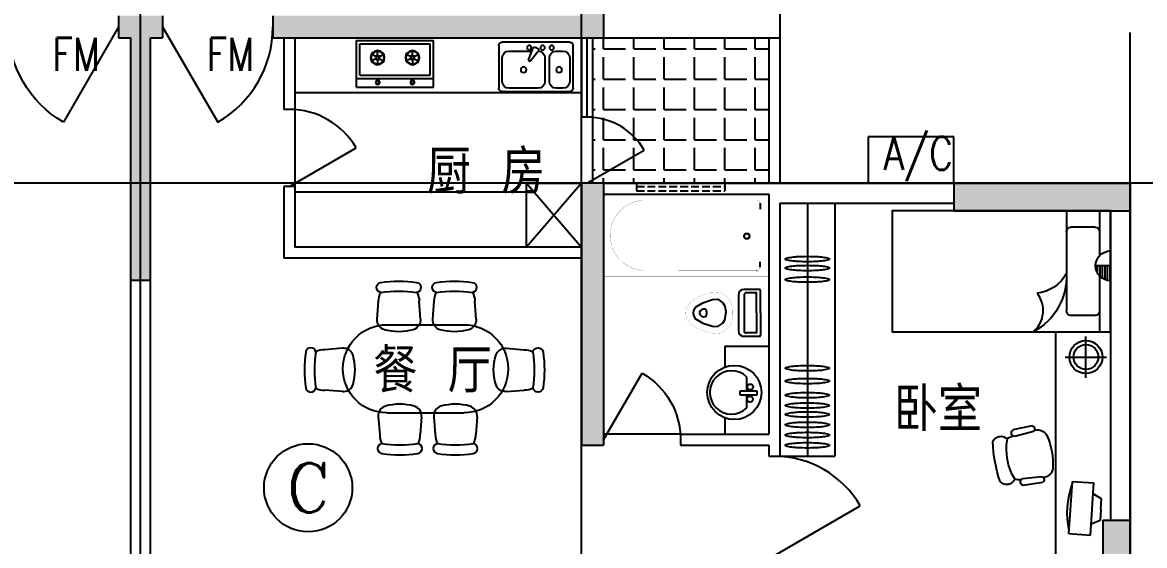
# Model space of a CAD drawing. Header units: millimetres. Extents: x 1460 to 36657, y 698 to 48137.
# Drawn here: x 15334 to 25516, y 23776 to 28527 of the extents above; entities that cross this region are included whole.
import ezdxf
from ezdxf.enums import TextEntityAlignment as Align

# ---------------------------------------------------------------- set-up
doc = ezdxf.new("R2010")
doc.units = ezdxf.units.MM
doc.linetypes.add('DASH', pattern=[0.35, 0.25, -0.1])
doc.linetypes.add('DOTE', pattern=[2.42, 2, -0.2, 0.02, -0.2])
for name, color, linetype in [('AXIS', 3, 'Continuous'), ('AXIS_TEXT', 7, 'Continuous'), ('DOTE', 1, 'DOTE'), ('F', 12, 'Continuous'), ('MC', 4, 'Continuous'), ('SO', 9, 'Continuous'), ('WALL', 4, 'Continuous'), ('WINDOW', 5, 'Continuous')]:
    doc.layers.add(name, color=color, linetype=linetype)
doc.styles.add('ATT', font='TXT')
doc.styles.add('CHINA', font='romant', dxfattribs={"width": 0.8, "height": 150, "bigfont": 'fs64f'})
doc.styles.add('COMPLEX', font='COMPLEX')
doc.styles.add('DIM_FONT', font='SIMPLEX.shx', dxfattribs={"width": 0.8})
doc.styles.add('HZTXT', font='SIMPLEX', dxfattribs={"bigfont": 'HZTXT'})
doc.styles.add('SIMPLEX', font='SIMPLEX.SHX')
doc.styles.get("Standard").update_dxf_attribs({"font": 'arial.ttf'})

# ---------------------------------------------------------------- blocks, each defined once
blk = doc.blocks.new('_DBLK')
blk.add_line((-0.5, 0), (0, -0.866))
blk.add_arc((-0.5, 0), 1, 300, 0)
at = {"style": 'SIMPLEX', "flags": 9}
blk.add_attdef('A', text='', height=1, dxfattribs=at).set_placement((0, 1.5), align=Align.MIDDLE)
blk = doc.blocks.new('M_E25ESP')
at = {"color": 0, "linetype": 'ByBlock'}
for p, q in [((0, -307), (0, 307)), ((31, 338), (419, 338)), ((358, 307), (143, 307)), ((450, 307), (450, -307)), ((82, 245), (82, 40)), ((419, -20), (419, 245)), ((48, 2), (57, -12)), ((59, 31), (163, 70)), ((173, 53), (87, -18)), ((163, 70), (173, 53)), ((143, -82), (358, -82)), ((82, -184), (82, -245)), ((358, -123), (143, -123)), ((419, -245), (419, -184)), ((419, -338), (31, -338)), ((143, -307), (358, -307))]:
    blk.add_line(p, q, dxfattribs=at)
for centre, radius in [((251, 112), 25.6), ((51, 61), 20.5), ((51, -61), 20.5), ((51, -143), 20.5), ((251, -210), 25.6)]:
    blk.add_circle(centre, radius, dxfattribs=at)
for centre, radius, start, end in [((31, 307), 30.7, 90, 180), ((143, 245), 61.4, 90, 180), ((358, 245), 61.4, 0, 90), ((419, 307), 30.7, 0, 90), ((66, 12), 20.5, 110.5377, 210), ((74, -2), 20.5, 210, 309.4623), ((143, -20), 61.4, 180, 270), ((358, -20), 61.4, 270, 0), ((143, -184), 61.4, 90, 180), ((358, -184), 61.4, 0, 90), ((143, -245), 61.4, 180, 270), ((358, -245), 61.4, 270, 0), ((31, -307), 30.7, 180, 270), ((419, -307), 30.7, 270, 0)]:
    blk.add_arc(centre, radius, start, end, dxfattribs=at)
at = {"style": 'DIM_FONT', "width": 0.8, "flags": 9}
for tag in ['XSIZE', 'YSIZE']:
    blk.add_attdef(tag, (0, 0), '', height=0.5, dxfattribs=at)
blk = doc.blocks.new('12PSTG01')
at = {"color": 0, "linetype": 'ByBlock'}
for p, q in [((-4.996459, 8.562867), (-11.998837, 7.942727)), ((-4.996459, -8.562867), (-11.998837, -8.055343))]:
    blk.add_line(p, q, dxfattribs=at)
for centre, radius, start, end in [((28, 0), 48, 171.544527, 188.455473), ((-17.5, 6.763875), 2, 8.455473, 171.544527), ((31.956522, 0), 48, 171.544527, 188.455473), ((-11.998837, -0.056308), 7.999035, 90, 116.212212), ((-4.647836, 4.578088), 4, 16.10866, 95), ((-20.5, 0), 20.5, 343.89134, 16.10866), ((-17.5, -6.763875), 2, 188.455473, 351.544527), ((-11.998837, -0.056308), 7.999035, 243.61801, 270), ((-4.647836, -4.578088), 4, 265, 343.89134)]:
    blk.add_arc(centre, radius, start, end, dxfattribs=at)
at = {"color": 0, "linetype": 'ByBlock', "style": 'ATT'}
for tag, p, flags in [('ITEM', (-19.5, -17.5), 3), ('ROOM_NUMBER', (-19.5, -25.5), 1)]:
    blk.add_attdef(tag, p, '', height=6, dxfattribs=dict(at, flags=flags))
blk = doc.blocks.new('-CHAI2')
at = {"xscale": 23, "yscale": 23, "zscale": 23}
blk.add_blockref('12PSTG01', (458, 200), dxfattribs=at)
blk = doc.blocks.new('-KTH3')
at = {"layer": 'F'}
for p, q in [((331, 392), (-369, 392)), ((331, -408), (-369, -408))]:
    blk.add_line(p, q, dxfattribs=at)
for centre, start, end in [((-369, -8), 90, 270), ((331, -8), 270, 90)]:
    blk.add_arc(centre, 400, start, end, dxfattribs=at)
at = {"layer": 'F', "rotation": 270}
for p in [(-481, 787), (24, 787)]:
    blk.add_blockref('-CHAI2', p, dxfattribs=at)
at = {"layer": 'F'}
blk.add_blockref('-CHAI2', (-1095, -218), dxfattribs=at)
at = {"layer": 'F', "xscale": -1}
blk.add_blockref('-CHAI2', (1078, -218), dxfattribs=at)
at = {"layer": 'F', "xscale": -1, "rotation": 270}
for p in [(-490, -787), (14, -787)]:
    blk.add_blockref('-CHAI2', p, dxfattribs=at)
blk = doc.blocks.new('-KTH1')
at = {"layer": 'F'}
for p, q in [((-424, 700), (-424, 0)), ((0, 700), (-424, 700)), ((-394, 670), (-394, 30)), ((-110, 670), (-394, 670)), ((-110, 670), (-110, 30)), ((-80, 700), (-80, 0)), ((0, 700), (0, 0)), ((-277, 524), (-304, 570)), ((-258, 524), (-232, 570)), ((-287, 508), (-340, 508)), ((-277, 491), (-304, 445)), ((-258, 491), (-232, 445)), ((-249, 508), (-196, 508)), ((-277, 209), (-304, 255)), ((-258, 209), (-232, 255)), ((-287, 192), (-340, 192)), ((-277, 176), (-304, 130)), ((-258, 176), (-232, 130)), ((-249, 192), (-196, 192)), ((0, 0), (-424, 0)), ((-110, 30), (-394, 30))]:
    blk.add_line(p, q, dxfattribs=at)
for centre, radius in [((-268, 508), 63.8), ((-268, 508), 58.8), ((-268, 508), 18.8), ((-268, 508), 13.8), ((-44, 508), 18.8), ((-44, 508), 13.8), ((-268, 192), 63.8), ((-268, 192), 58.8), ((-268, 192), 18.8), ((-268, 192), 13.8), ((-44, 192), 18.8), ((-44, 192), 13.8)]:
    blk.add_circle(centre, radius, dxfattribs=at)
blk = doc.blocks.new('_AXISO')
blk.add_circle((0, 0), 0.5)
at = {"layer": 'AXIS_TEXT', "style": 'COMPLEX', "width": 1.041667}
blk.add_attdef('A', text='', height=0.56, dxfattribs=at).set_placement((-0.25, -0.28), (0.25, -0.28), align=Align.FIT)
blk = doc.blocks.new('_GCBLK')
at = {"linetype": 'DASH'}
for p, q in [((-0.5, -0.5), (-0.5, 0.5)), ((0.5, -0.5), (0.5, 0.5)), ((-0.5, 0.2), (0.5, 0.2)), ((-0.5, -0.2), (0.5, -0.2))]:
    blk.add_line(p, q, dxfattribs=at)
at = {"style": 'SIMPLEX', "flags": 9}
blk.add_attdef('A', text='', height=1, dxfattribs=at).set_placement((0, 1.5), align=Align.MIDDLE)
blk = doc.blocks.new('M_E33IEP')
at = {"linetype": 'Continuous'}
for p, q in [((135, 135), (135, 20)), ((44, -21), (44, 20)), ((44, 20), (194, 20)), ((194, 20), (194, -21)), ((194, -21), (44, -21)), ((135, -21), (135, -144))]:
    blk.add_line(p, q, dxfattribs=at)
for centre, radius in [((248, -5), 246), ((106, 56), 26.7), ((105, -55), 26.7)]:
    blk.add_circle(centre, radius, dxfattribs=at)
blk.add_arc((274, -5), 197, 225.2527, 134.7473, dxfattribs=at)
at = {"style": 'DIM_FONT', "width": 0.8, "flags": 9}
for tag in ['XSIZE', 'YSIZE']:
    blk.add_attdef(tag, (0, 0), '', height=0.5, dxfattribs=at)
at = {"linetype": 'Continuous', "style": 'CHINA', "width": 0.8, "flags": 9}
for tag in ['XSIZE', 'YSIZE']:
    blk.add_attdef(tag, (2, -251), '', height=150, dxfattribs=at)
blk = doc.blocks.new('M_E7')
for p, q in [((-10, 112), (-151, 112)), ((-201, 62), (-201, -265)), ((-150, 61), (-150, -264)), ((-41, 81), (-130, 81)), ((-36, -102), (-36, 76)), ((0, -102), (0, 102)), ((-36, -102), (-36, -279)), ((0, -102), (0, -305)), ((-41, -284), (-130, -284)), ((-10, -315), (-151, -315))]:
    blk.add_line(p, q)
at = {"const_width": 1}
for points in [[(-651, -24), (-637, -1), (-550, 51), (-451, 83), (-371, 88), (-294, 37), (-262, -18), (-252, -84), (-252, -102)], [(-651, -180), (-637, -202), (-550, -254), (-451, -287), (-371, -292), (-294, -240), (-262, -186), (-252, -119), (-252, -102)]]:
    blk.add_lwpolyline(points, dxfattribs=at)
for points in [[(-597, -59), (-590, -49), (-523, -9), (-438, 19), (-389, 22), (-343, -9), (-325, -40), (-317, -89), (-317, -102)], [(-596, -145), (-590, -154), (-523, -194), (-438, -222), (-389, -225), (-343, -194), (-325, -164), (-317, -114), (-317, -102)]]:
    blk.add_lwpolyline(points)
blk.add_lwpolyline([(-644, -15, 0.39866), (-643, -191, 0.39866)], format="xyb", dxfattribs=at)
for centre, radius, start, end in [((-151, 62), 50, 90, 180), ((-10, 102), 10, 0, 90), ((-130, 61), 20, 90, 180), ((-41, 76), 5, 0, 90), ((-551, -102), 62.6, 137.0381, 223.979), ((-511, -114), 47.8, 77.2641, 164.6652), ((-511, -89), 47.8, 195.3348, 282.7359), ((-541, -103), 54.1, 1.1332, 40.3816), ((-541, -101), 54.1, 319.6184, 358.8668), ((-151, -265), 50, 180, 270), ((-130, -264), 20, 180, 270), ((-41, -279), 5, 270, 0), ((-10, -305), 10, 270, 0)]:
    blk.add_arc(centre, radius, start, end)
at = {"width": 0.8, "flags": 9}
for tag in ['XSIZE', 'YSIZE']:
    blk.add_attdef(tag, (0, 0), '', height=0.5, dxfattribs=at)
blk = doc.blocks.new('M_E4')
for p, q in [((670, -80), (670, -137)), ((670, -86), (670, -97)), ((670, -663), (670, -614))]:
    blk.add_line(p, q)
at = {"const_width": 1.5}
for points in [[(-750, -750), (-750, 0)], [(-750, 0), (750, 0)], [(750, 0), (750, -750)], [(608, -56), (640, -56)], [(670, -90), (670, -656)], [(670, -663), (670, -655)], [(750, -750), (-750, -750)]]:
    blk.add_lwpolyline(points, dxfattribs=at)
for points in [[(-399, -56, 0.930688), (-388, -693, 0.930688)], [(670, -86, 0.414214), (640, -56, 0.414214)], [(670, -90, 0.041784), (670, -85, 0.412615)], [(640, -693, 0.414214), (670, -663, 0.414214)]]:
    blk.add_lwpolyline(points, format="xyb", dxfattribs=at)
at = {"const_width": 1.5, "flags": 128}
for points in [[(-399, -56), (608, -56)], [(-399, -694), (645, -692)]]:
    blk.add_lwpolyline(points, dxfattribs=at)
for radius in [25, 23]:
    blk.add_circle((550, -381), radius)
blk.add_arc((640, -663), 30, 270, 280.176)
at = {"width": 0.8, "flags": 9}
for tag in ['XSIZE', 'YSIZE']:
    blk.add_attdef(tag, (0, 0), '', height=0.5, dxfattribs=at)
blk = doc.blocks.new('*X40')
at = {"color": 0}
for p, q in [((23100, -83600), (23100, -83500)), ((23375, -83600), (23375, -83500)), ((23650, -83600), (23650, -83500)), ((23925, -83600), (23925, -83500)), ((24200, -83600), (24200, -83500)), ((24475, -83600), (24475, -83500)), ((23000, -83600), (23025, -83600)), ((23100, -83600), (23300, -83600)), ((23100, -83875), (23100, -83675)), ((23375, -83600), (23575, -83600)), ((23375, -83875), (23375, -83675)), ((23650, -83600), (23850, -83600)), ((23650, -83875), (23650, -83675)), ((23925, -83600), (24125, -83600)), ((23925, -83875), (23925, -83675)), ((24200, -83600), (24400, -83600)), ((24200, -83875), (24200, -83675)), ((24475, -83600), (24600, -83600)), ((24475, -83875), (24475, -83675)), ((23000, -83875), (23025, -83875)), ((23100, -83875), (23300, -83875)), ((23375, -83875), (23575, -83875)), ((23650, -83875), (23850, -83875)), ((23925, -83875), (24125, -83875)), ((24200, -83875), (24400, -83875)), ((24475, -83875), (24600, -83875)), ((23100, -84150), (23100, -83950)), ((23375, -84150), (23375, -83950)), ((23650, -84150), (23650, -83950)), ((23925, -84150), (23925, -83950)), ((24200, -84150), (24200, -83950)), ((24475, -84150), (24475, -83950)), ((23000, -84150), (23025, -84150)), ((23100, -84150), (23300, -84150)), ((23375, -84150), (23575, -84150)), ((23650, -84150), (23850, -84150)), ((23925, -84150), (24125, -84150)), ((24200, -84150), (24400, -84150)), ((24475, -84150), (24600, -84150)), ((23100, -84240), (23100, -84225)), ((23100, -84425), (23100, -84240)), ((23375, -84410), (23375, -84225)), ((23650, -84425), (23650, -84225)), ((23925, -84425), (23925, -84225)), ((24200, -84425), (24200, -84225)), ((24475, -84425), (24475, -84225)), ((23000, -84425), (23025, -84425)), ((23100, -84425), (23300, -84425)), ((23100, -84700), (23100, -84500)), ((23375, -84425), (23375, -84410)), ((23375, -84425), (23388, -84425)), ((23375, -84700), (23375, -84500)), ((23388, -84425), (23575, -84425)), ((23650, -84425), (23850, -84425)), ((23650, -84700), (23650, -84500)), ((23925, -84425), (24125, -84425)), ((23925, -84700), (23925, -84500)), ((24200, -84425), (24400, -84425)), ((24200, -84700), (24200, -84500)), ((24475, -84425), (24600, -84425)), ((24475, -84700), (24475, -84500)), ((23000, -84700), (23025, -84700)), ((23100, -84700), (23300, -84700)), ((23375, -84700), (23513, -84700)), ((23513, -84700), (23575, -84700)), ((23650, -84700), (23850, -84700)), ((23925, -84700), (24125, -84700)), ((24200, -84700), (24400, -84700)), ((24475, -84700), (24600, -84700)), ((23100, -84790), (23100, -84775)), ((23100, -84820), (23100, -84790)), ((23375, -84790), (23375, -84775)), ((23375, -84820), (23375, -84790)), ((23650, -84820), (23650, -84775)), ((23925, -84820), (23925, -84775)), ((24200, -84820), (24200, -84775)), ((24475, -84820), (24475, -84775))]:
    blk.add_line(p, q, dxfattribs=at)
blk = doc.blocks.new('*X32')
at = {"color": 0}
for p, q in [((15876, 36000), (16026, 36000)), ((15879, 35975), (16026, 35975)), ((15887, 35950), (16026, 35950)), ((15899, 35925), (16026, 35925)), ((15919, 35900), (16026, 35900)), ((15951, 35875), (16026, 35875))]:
    blk.add_line(p, q, dxfattribs=at)
blk = doc.blocks.new('-BED8')
at = {"layer": 'F'}
for p, q in [((1880, 591), (1880, 1100)), ((1840, 950), (1620, 950)), ((1580, 0), (1580, 910)), ((1980, 500), (1845, 500)), ((1880, 0), (1880, 409)), ((1840, 150), (1620, 150))]:
    blk.add_line(p, q, dxfattribs=at)
blk.add_lwpolyline([(1980, 0), (0, 0), (0, 1100), (1980, 1100)], close=True, dxfattribs=at)
for centre, radius, start, end in [((1105, 906), 261, 323.1435, 47.904), ((1006, 595), 575, 357.5073, 61.5012), ((1620, 910), 40, 90, 180), ((1840, 910), 40, 0, 90), ((1274, 404), 348, 28.5597, 83.4897), ((1980, 500), 135, 90, 270), ((1620, 190), 40, 180, 270), ((1840, 190), 40, 270, 0)]:
    blk.add_arc(centre, radius, start, end, dxfattribs=at)
at = {"layer": 'F', "xscale": 0.9, "yscale": 0.9, "zscale": 0.9, "rotation": 270}
blk.add_blockref('*X32', (-30424, 14924), dxfattribs=at)
blk = doc.blocks.new('12PSTG02')
at = {"color": 0, "linetype": 'ByBlock'}
for p, q in [((-5.882738, 11.493405), (-13.636493, 11.294805)), ((-5.73403, 9.170818), (-13.415554, 8.575543)), ((-4.996459, 9.562867), (-5.284204, 9.540568)), ((-5.73403, -9.170818), (-13.415554, -8.575543)), ((-5.882738, -11.493405), (-13.636493, -11.294805)), ((-4.996459, -9.562867), (-5.284204, -9.540568)), ((-4.996459, -9.562867), (-5.28099, -9.544821))]:
    blk.add_line(p, q, dxfattribs=at)
for centre, radius, start, end in [((-19.5, 6.311132), 3.452743, 30.392687, 149.607313), ((-13.097037, 9.970029), 1.4304, 112.156422, 257.133709), ((-6.286552, 10.301496), 1.258456, 296.04311, 71.283835), ((-4.647836, 5.578088), 4, 16.10866, 95), ((39.486083, 0), 62.486083, 172.590731, 187.409269), ((4.70097, 0), 22.70097, 159.208954, 200.791046), ((-12.998837, 0.943692), 7.999035, 97.334712, 116.212212), ((-28.187947, 0), 28.187947, 346.275006, 13.724994), ((-19.5, -6.311132), 3.452743, 210.392687, 329.607313), ((-12.998837, -1.056308), 7.999035, 243.61801, 261.904764), ((-13.097037, -9.970029), 1.4304, 102.866291, 247.843578), ((-4.647836, -5.578088), 4, 265, 343.89134), ((-6.286552, -10.301496), 1.258456, 288.716165, 63.95689)]:
    blk.add_arc(centre, radius, start, end, dxfattribs=at)
at = {"color": 0, "linetype": 'ByBlock', "style": 'ATT'}
for tag, p, flags in [('ITEM', (-22, -21), 3), ('ROOM_NUMBER', (-22, -29), 1)]:
    blk.add_attdef(tag, p, '', height=6, dxfattribs=dict(at, flags=flags))
blk = doc.blocks.new('-CHAI6')
at = {"xscale": 22.75, "yscale": 22.75, "zscale": 22.75}
blk.add_blockref('12PSTG02', (519, 28), dxfattribs=at)
blk = doc.blocks.new('11PTVN02')
at = {"color": 0, "linetype": 'ByBlock'}
for p, q in [((14, 24), (4, 24)), ((4, 24), (4, 0)), ((14, 0), (14, 24)), ((0, 17), (4, 19)), ((0, 12), (0, 17)), ((0, 12), (0, 7)), ((0, 7), (4, 5)), ((14, 0), (4, 0))]:
    blk.add_line(p, q, dxfattribs=at)
blk.add_arc((-21.5, 12), 37, 343.6295, 16.3705, dxfattribs=at)
at = {"color": 0, "linetype": 'ByBlock', "style": 'ATT'}
for tag, p, flags in [('ITEM', (1, -12), 3), ('ROOM_NUMBER', (1, -20), 1), ('WIDTH', (1, -29), 3), ('DEPTH', (1, -38), 3)]:
    blk.add_attdef(tag, p, '', height=6, dxfattribs=dict(at, flags=flags))
blk = doc.blocks.new('-TV')
at = {"xscale": 25, "yscale": 25, "zscale": 25}
blk.add_blockref('11PTVN02', (-1, -1), dxfattribs=at)

msp = doc.modelspace()

# ---------------------------------------------------------------- linework, layer by layer
at = {"layer": 'DOTE'}
for p, q in [((16406.7, 17036.7), (16406.7, 43336.7)), ((20406.7, 17036.7), (20406.7, 43336.7)), ((25386.7, 17036.7), (25386.7, 28436.7)), ((28806.7, 27066.7), (3406.7, 27066.7))]:
    msp.add_line(p, q, dxfattribs=at)
at = {"layer": 'F'}
for p, q in [((20406.7, 27886.7), (17806.7, 27886.7)), ((19906.7, 26986.7), (17806.7, 26986.7)), ((20406.7, 27066.7), (19906.7, 26486.7)), ((19906.7, 27066.7), (20406.7, 26486.7)), ((22456.7, 26886.7), (22456.7, 24586.7)), ((22706.7, 26886.7), (22706.7, 24586.7)), ((24706.7, 25716.7), (24706.7, 23586.7)), ((24983.7, 25300.7), (24983.7, 25675.7)), ((21706.7, 25586.7), (22106.7, 25586.7)), ((21706.7, 25586.7), (21706.7, 25396.8)), ((24796.2, 25488.2), (25171.2, 25488.2)), ((21706.7, 24935.5), (21706.7, 24786.7)), ((22206.7, 24586.7), (22706.7, 24586.7))]:
    msp.add_line(p, q, dxfattribs=at)
msp.add_lwpolyline([(20406.7, 27066.7), (20406.7, 26486.7), (19906.7, 26486.7), (19906.7, 27066.7)], close=True, dxfattribs=at)
for points in [[(22656.7, 26378.1, -0.3318244), (22652.1, 26372, -0.0416712), (22598.1, 26360.7, -0.0179092), (22539.4, 26355.6, -0.0127535), (22456.7, 26353.5, -0.0127535), (22373.9, 26355.6, -0.0179092), (22315.2, 26360.7, -0.0416712), (22261.3, 26372, -0.3318244), (22256.7, 26378.1, -0.3318244), (22261.3, 26384.3, -0.0416712), (22315.2, 26395.6, -0.0179092), (22373.9, 26400.7, -0.0127535), (22456.7, 26402.8, -0.0127535), (22539.4, 26400.7, -0.0179092), (22598.1, 26395.6, -0.0416712), (22652.1, 26384.3, -0.3318244)], [(22656.7, 26296.5, -0.3318244), (22652.1, 26290.3, -0.0416712), (22598.1, 26279.1, -0.0179092), (22539.4, 26274, -0.0127535), (22456.7, 26271.8, -0.0127535), (22373.9, 26274, -0.0179092), (22315.2, 26279.1, -0.0416712), (22261.3, 26290.3, -0.3318244), (22256.7, 26296.5, -0.3318244), (22261.3, 26302.7, -0.0416712), (22315.2, 26313.9, -0.0179092), (22373.9, 26319, -0.0127535), (22456.7, 26321.1, -0.0127535), (22539.4, 26319, -0.0179092), (22598.1, 26313.9, -0.0416712), (22652.1, 26302.7, -0.3318244)], [(22656.7, 26191.5, -0.3318244), (22652.1, 26185.4, -0.0416712), (22598.1, 26174.1, -0.0179092), (22539.4, 26169, -0.0127535), (22456.7, 26166.9, -0.0127535), (22373.9, 26169, -0.0179092), (22315.2, 26174.1, -0.0416712), (22261.3, 26185.4, -0.3318244), (22256.7, 26191.5, -0.3318244), (22261.3, 26197.7, -0.0416712), (22315.2, 26208.9, -0.0179092), (22373.9, 26214.1, -0.0127535), (22456.7, 26216.2, -0.0127535), (22539.4, 26214.1, -0.0179092), (22598.1, 26208.9, -0.0416712), (22652.1, 26197.7, -0.3318244)], [(22656.7, 25386.7, -0.3318244), (22652.1, 25380.5, -0.0416712), (22598.1, 25369.2, -0.0179092), (22539.4, 25364.1, -0.0127535), (22456.7, 25362, -0.0127535), (22373.9, 25364.1, -0.0179092), (22315.2, 25369.2, -0.0416712), (22261.3, 25380.5, -0.3318244), (22256.7, 25386.7, -0.3318244), (22261.3, 25392.8, -0.0416712), (22315.2, 25404.1, -0.0179092), (22373.9, 25409.2, -0.0127535), (22456.7, 25411.3, -0.0127535), (22539.4, 25409.2, -0.0179092), (22598.1, 25404.1, -0.0416712), (22652.1, 25392.8, -0.3318244)], [(22656.7, 25270, -0.3318244), (22652.1, 25263.9, -0.0416712), (22598.1, 25252.6, -0.0179092), (22539.4, 25247.5, -0.0127535), (22456.7, 25245.4, -0.0127535), (22373.9, 25247.5, -0.0179092), (22315.2, 25252.6, -0.0416712), (22261.3, 25263.9, -0.3318244), (22256.7, 25270, -0.3318244), (22261.3, 25276.2, -0.0416712), (22315.2, 25287.4, -0.0179092), (22373.9, 25292.6, -0.0127535), (22456.7, 25294.7, -0.0127535), (22539.4, 25292.6, -0.0179092), (22598.1, 25287.4, -0.0416712), (22652.1, 25276.2, -0.3318244)], [(22656.7, 25141.7, -0.3318244), (22652.1, 25135.5, -0.0416712), (22598.1, 25124.3, -0.0179092), (22539.4, 25119.2, -0.0127535), (22456.7, 25117.1, -0.0127535), (22373.9, 25119.2, -0.0179092), (22315.2, 25124.3, -0.0416712), (22261.3, 25135.5, -0.3318244), (22256.7, 25141.7, -0.3318244), (22261.3, 25147.9, -0.0416712), (22315.2, 25159.1, -0.0179092), (22373.9, 25164.2, -0.0127535), (22456.7, 25166.4, -0.0127535), (22539.4, 25164.2, -0.0179092), (22598.1, 25159.1, -0.0416712), (22652.1, 25147.9, -0.3318244)], [(22656.7, 25048.4, -0.3318244), (22652.1, 25042.2, -0.0416712), (22598.1, 25031, -0.0179092), (22539.4, 25025.8, -0.0127535), (22456.7, 25023.7, -0.0127535), (22373.9, 25025.8, -0.0179092), (22315.2, 25031, -0.0416712), (22261.3, 25042.2, -0.3318244), (22256.7, 25048.4, -0.3318244), (22261.3, 25054.5, -0.0416712), (22315.2, 25065.8, -0.0179092), (22373.9, 25070.9, -0.0127535), (22456.7, 25073, -0.0127535), (22539.4, 25070.9, -0.0179092), (22598.1, 25065.8, -0.0416712), (22652.1, 25054.5, -0.3318244)], [(22656.7, 24966.7, -0.3318244), (22652.1, 24960.6, -0.0416712), (22598.1, 24949.3, -0.0179092), (22539.4, 24944.2, -0.0127535), (22456.7, 24942.1, -0.0127535), (22373.9, 24944.2, -0.0179092), (22315.2, 24949.3, -0.0416712), (22261.3, 24960.6, -0.3318244), (22256.7, 24966.7, -0.3318244), (22261.3, 24972.9, -0.0416712), (22315.2, 24984.2, -0.0179092), (22373.9, 24989.3, -0.0127535), (22456.7, 24991.4, -0.0127535), (22539.4, 24989.3, -0.0179092), (22598.1, 24984.2, -0.0416712), (22652.1, 24972.9, -0.3318244)], [(22656.7, 24873.4, -0.3318244), (22652.1, 24867.3, -0.0416712), (22598.1, 24856, -0.0179092), (22539.4, 24850.9, -0.0127535), (22456.7, 24848.8, -0.0127535), (22373.9, 24850.9, -0.0179092), (22315.2, 24856, -0.0416712), (22261.3, 24867.3, -0.3318244), (22256.7, 24873.4, -0.3318244), (22261.3, 24879.6, -0.0416712), (22315.2, 24890.8, -0.0179092), (22373.9, 24896, -0.0127535), (22456.7, 24898.1, -0.0127535), (22539.4, 24896, -0.0179092), (22598.1, 24890.8, -0.0416712), (22652.1, 24879.6, -0.3318244)], [(22656.7, 24780.1, -0.3318244), (22652.1, 24773.9, -0.0416712), (22598.1, 24762.7, -0.0179092), (22539.4, 24757.6, -0.0127535), (22456.7, 24755.4, -0.0127535), (22373.9, 24757.6, -0.0179092), (22315.2, 24762.7, -0.0416712), (22261.3, 24773.9, -0.3318244), (22256.7, 24780.1, -0.3318244), (22261.3, 24786.3, -0.0416712), (22315.2, 24797.5, -0.0179092), (22373.9, 24802.6, -0.0127535), (22456.7, 24804.8, -0.0127535), (22539.4, 24802.6, -0.0179092), (22598.1, 24797.5, -0.0416712), (22652.1, 24786.3, -0.3318244)], [(22656.7, 24686.8, -0.3318244), (22652.1, 24680.6, -0.0416712), (22598.1, 24669.4, -0.0179092), (22539.4, 24664.2, -0.0127535), (22456.7, 24662.1, -0.0127535), (22373.9, 24664.2, -0.0179092), (22315.2, 24669.4, -0.0416712), (22261.3, 24680.6, -0.3318244), (22256.7, 24686.8, -0.3318244), (22261.3, 24692.9, -0.0416712), (22315.2, 24704.2, -0.0179092), (22373.9, 24709.3, -0.0127535), (22456.7, 24711.4, -0.0127535), (22539.4, 24709.3, -0.0179092), (22598.1, 24704.2, -0.0416712), (22652.1, 24692.9, -0.3318244)]]:
    msp.add_lwpolyline(points, format="xyb", close=True, dxfattribs=at)
for radius in [150, 112.5]:
    msp.add_circle((24983.7, 25488.2), radius, dxfattribs=at)
at = {"layer": 'MC'}
for p, q in [((20406.7, 28386.7), (20406.7, 27666.7)), ((20456.7, 28386.7), (20456.7, 27666.7)), ((20506.7, 28386.7), (20506.7, 27666.7)), ((22106.7, 28386.7), (22106.7, 27066.7)), ((22206.7, 28386.7), (22206.7, 27066.7)), ((17806.7, 27736.7), (17806.7, 27036.7)), ((20506.7, 27666.7), (20406.7, 27666.7)), ((20506.7, 27666.7), (20506.7, 27066.7)), ((23786.7, 27486.7), (23006.7, 27486.7)), ((23006.7, 27486.7), (23006.7, 27066.7)), ((23786.7, 27066.7), (23786.7, 27486.7)), ((21306.7, 24786.7), (20606.7, 24786.7))]:
    msp.add_line(p, q, dxfattribs=at)
at = {"layer": 'SO'}
for points in [[(20406.7, 28586.7), (20606.7, 28386.7), (20406.7, 31086.7), (20606.7, 31286.7)], [(16206.7, 28586.7), (16206.7, 28386.7), (16606.7, 28586.7), (16606.7, 28386.7)], [(17606.7, 28586.7), (17606.7, 28386.7), (20406.7, 28586.7), (20606.7, 28386.7)], [(16316.7, 28386.7), (16496.7, 28386.7), (16316.7, 26186.7), (16496.7, 26186.7)], [(20406.7, 27066.7), (20606.7, 27066.7), (20406.7, 24686.7), (20606.7, 24686.7)], [(23786.7, 27066.7), (23786.7, 26816.7), (25386.7, 27066.7), (25386.7, 26816.7)], [(25136.7, 24006.7), (25386.7, 24006.7), (25136.7, 23006.7), (25386.7, 23006.7)]]:
    msp.add_solid(points, dxfattribs=at)
at = {"layer": 'WALL'}
for p, q in [((20606.7, 31286.7), (20606.7, 28386.7)), ((22206.7, 30086.7), (22206.7, 28386.7)), ((16206.7, 28586.7), (16206.7, 28386.7)), ((16606.7, 28586.7), (16606.7, 28386.7)), ((17606.7, 28586.7), (17606.7, 28386.7)), ((16206.7, 28386.7), (16316.7, 28386.7)), ((16316.7, 20786.7), (16316.7, 28386.7)), ((16496.7, 20786.7), (16496.7, 28386.7)), ((16496.7, 28386.7), (16606.7, 28386.7)), ((17606.7, 28386.7), (20606.7, 28386.7)), ((17706.7, 28386.7), (17706.7, 27736.7)), ((17806.7, 28386.7), (17806.7, 27736.7)), ((20606.7, 28386.7), (22206.7, 28386.7)), ((17806.7, 27736.7), (17706.7, 27736.7)), ((17706.7, 27036.7), (17706.7, 26386.7)), ((17806.7, 27036.7), (17706.7, 27036.7)), ((17806.7, 27036.7), (17806.7, 26486.7)), ((20406.7, 27066.7), (20406.7, 24686.7)), ((20606.7, 27066.7), (20406.7, 27066.7)), ((20606.7, 27066.7), (25386.7, 27066.7)), ((20606.7, 27066.7), (20606.7, 24686.7)), ((23786.7, 27066.7), (23786.7, 26816.7)), ((25386.7, 27066.7), (25386.7, 23006.7)), ((20606.7, 26966.7), (22106.7, 26966.7)), ((22106.7, 26966.7), (22106.7, 24786.7)), ((22206.7, 26886.7), (23786.7, 26886.7)), ((22206.7, 26886.7), (22206.7, 24586.7)), ((23786.7, 26816.7), (25386.7, 26816.7)), ((25206.7, 26816.7), (25206.7, 24006.7)), ((20406.7, 26486.7), (17806.7, 26486.7)), ((20406.7, 26386.7), (17706.7, 26386.7)), ((16316.7, 26186.7), (16496.7, 26186.7)), ((21306.7, 24786.7), (22106.7, 24786.7)), ((21306.7, 24786.7), (21306.7, 24686.7)), ((20406.7, 24686.7), (20606.7, 24686.7)), ((21306.7, 24686.7), (22106.7, 24686.7)), ((22106.7, 24686.7), (22106.7, 24586.7)), ((22106.7, 24586.7), (22206.7, 24586.7)), ((25136.7, 24006.7), (25136.7, 23006.7)), ((25136.7, 24006.7), (25386.7, 24006.7))]:
    msp.add_line(p, q, dxfattribs=at)

# ---------------------------------------------------------------- block references
at = {"layer": 'AXIS'}
ref = msp.add_blockref('_AXISO', (17926.9, 24300.8), dxfattribs=dict(at, xscale=800, yscale=800, zscale=800))
ref.add_attrib('A', 'C', dxfattribs={"layer": 'AXIS_TEXT', "height": 448, "style": 'COMPLEX', "width": 1.25}).set_placement((17726.9, 24076.8), (18126.9, 24076.8), align=Align.FIT)
at = {"layer": 'F', "xscale": -1}
for name, p, rotation in [('M_E25ESP', (19993.6, 28348.2), 90), ('-CHAI6', (24158.6, 24563.3), 190.5254856102871)]:
    msp.add_blockref(name, p, dxfattribs=dict(at, rotation=rotation))
at = {"layer": 'F'}
for name, p in [('*X40', (-2493.3, 111886.7)), ('M_E4', (21356.7, 26966.7)), ('M_E7', (22032.3, 25990.7))]:
    msp.add_blockref(name, p, dxfattribs=at)
at = {"layer": 'F', "rotation": 180}
msp.add_blockref('M_E33IEP', (22041.7, 25161.6), dxfattribs=at)
at = {"layer": 'F', "xscale": 0.7920000000000001, "yscale": 0.7920000000000001, "zscale": 0.7920000000000001, "rotation": 176.0980427421225}
msp.add_blockref('-TV', (25134.4, 24339.6), dxfattribs=at)
at = {"layer": 'WALL', "xscale": -1}
for name, p, rotation in [('-KTH1', (19065, 27938.8), 90), ('-BED8', (23226.7, 26816.7), 180)]:
    msp.add_blockref(name, p, dxfattribs=dict(at, rotation=rotation))
msp.add_blockref('-KTH3', (18972.9, 25389.3), dxfattribs=at)
at = {"layer": 'WINDOW'}
for name, p, xscale, yscale, zscale, rotation in [('_DBLK', (15706.7, 28486.7), 1000, -1000, 1000, 180), ('_DBLK', (17106.7, 28486.7), -1000, -1000, 1000, 180), ('_DBLK', (17756.7, 27386.7), 700, 700, 700, 90), ('_DBLK', (20456.7, 27366.7), 600, 600, 600, 90), ('_GCBLK', (21306.7, 27016.7), -800, 100.0000000000036, 800, 180), ('_DBLK', (20956.7, 24736.7), -700, 700, 700, 180), ('_DBLK', (22156.7, 24136.7), -900, -900, 900, 270)]:
    msp.add_blockref(name, p, dxfattribs=dict(at, xscale=xscale, yscale=yscale, zscale=zscale, rotation=rotation))

# ---------------------------------------------------------------- texts
at = {"layer": 'MC', "style": 'DIM_FONT', "width": 0.8}
for s, p in [('FM', (15606.7, 28086.7)), ('FM', (17006.7, 28086.7)), ('A/C', (23149.8, 27186.7))]:
    msp.add_text(s, height=300, dxfattribs=at).set_placement(p)
at = {"layer": 'MC', "style": 'HZTXT'}
for s, p in [('厨 房', (19004.9, 26970.2)), ('餐 厅', (18517.9, 25164.8)), ('卧室', (23240.5, 24813.1))]:
    msp.add_text(s, height=400, dxfattribs=at).set_placement(p)

doc.saveas('drawing.dxf')
